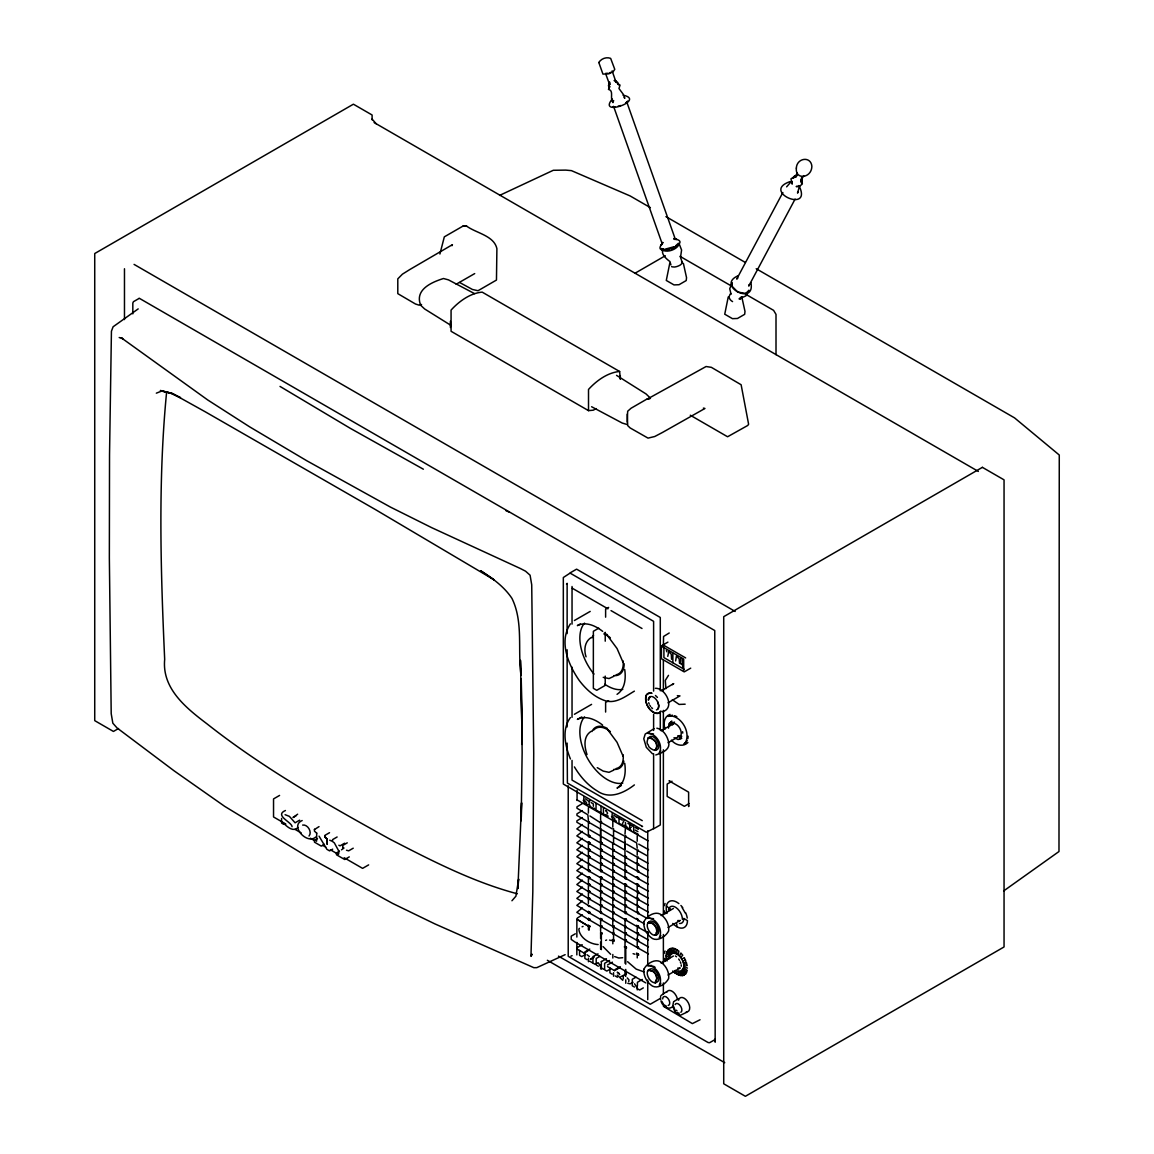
<?xml version="1.0" encoding="UTF-8"?>
<svg xmlns="http://www.w3.org/2000/svg" width="1154" height="1154" viewBox="0 0 1154 1154"><rect width="100%" height="100%" fill="white"/><g stroke="black" fill="none" stroke-linecap="round" stroke-linejoin="round"><path stroke-width="1.5" d="M281.59 818.402L281.59 823.091L283.624 824.259M314.451 840.602L317.494 838.554M314.451 829.553L319.023 826.625M596.329 408.603L593.243 410.189L588.511 410.636L451.07 331.285L451.07 310.094C458.975 301.367 470.284 293.116 482.184 292.135L619.626 371.487L620.304 378.786M567.133 726.948L567.133 649.774M648 840.848L577.072 799.91M576.841 954.906L576.856 942.414M576.856 937.062L576.87 919.204L587.718 925.768M588.425 961.715L588.425 958.152M588.425 929.735L588.425 925.349L589.867 926.172L588.425 925.349M588.425 920.055L588.425 918.396L589.867 919.219L588.425 918.396M588.425 913.102L588.425 911.444L589.867 912.28L588.425 911.444M588.381 903.423L588.425 897.552L589.867 898.375L588.425 897.552M588.381 896.47L588.425 890.599L589.867 891.422L588.425 890.599M588.381 889.532L588.425 883.647L589.867 884.469L588.425 883.647M588.381 882.579L588.425 876.694L589.867 877.53L588.425 876.694M588.425 871.4L588.425 869.741L589.867 870.578L588.425 869.741M588.381 861.721L588.425 855.85L589.867 856.672L588.425 855.85M588.381 854.768L588.425 848.897L589.867 849.719L588.425 848.897M588.381 847.829L588.425 841.944L589.867 842.766L588.425 841.944M588.425 836.65L588.425 834.991L589.867 835.828L588.425 834.991M588.425 829.697L588.425 828.038M589.146 920.474L589.146 918.815M589.146 913.521L589.146 911.862M589.146 906.568L589.146 905.746M589.146 899.615L589.146 897.956L589.867 899.197M589.146 892.662L589.146 891.003M589.146 885.724L589.146 884.065M589.146 878.771L589.146 877.112M589.146 871.818L589.146 870.159M589.146 864.865L588.425 862.788L589.867 864.447M589.146 857.912L589.146 856.254M589.146 850.96L589.146 849.301M589.146 844.021L589.146 842.362M589.146 837.068L589.146 835.409M589.146 823.163L589.146 821.504M605.23 676.114L605.23 685.389L596.748 690.294L593.358 688.332L593.358 631.296L598.767 628.18M596.027 803.501L596.027 810.007L600.614 812.647M600.628 949.208L600.628 942.111M600.628 938.548L600.628 932.389L602.071 933.225L600.628 932.389M600.585 931.321L600.628 925.436L602.071 926.273L600.628 925.436M600.585 924.368L600.628 918.497L602.071 919.32L600.628 918.497M600.585 910.477L600.628 904.592L602.071 905.414L600.628 904.592M600.585 903.524L600.628 897.639L602.071 898.476L600.628 897.639M600.585 896.571L600.628 890.686L602.071 891.523L600.628 890.686M600.585 889.619L600.628 883.733L602.071 884.57L600.628 883.733M600.585 882.666L600.628 876.795L602.071 877.617L600.628 876.795M600.628 869.842L602.071 870.664L600.628 869.842L600.628 871.501L600.628 870.664M600.585 868.774L600.628 862.889L602.071 863.711L600.628 862.889M600.585 861.822L600.628 855.936L602.071 856.773L600.628 855.936M600.585 854.869L600.628 848.983L602.071 849.82L600.628 848.983M600.585 847.916L600.628 828.139L600.628 842.045L602.071 842.867L600.628 842.045M601.003 806.372L601.003 812.878L602.749 813.887M601.349 961.628L606.427 958.7M601.349 932.807L601.349 949.627M601.349 925.854L601.349 927.513M601.349 918.901L601.349 920.56M601.349 906.669L601.349 905.01L602.071 906.251M601.349 898.057L601.349 899.716M601.349 891.104L601.349 892.763M601.349 884.152L601.349 885.81M601.349 877.199L601.349 878.858M601.349 871.919L601.349 870.26L602.071 871.501M601.349 863.307L601.349 864.966M601.349 856.355L601.349 858.013M601.349 849.402L601.349 851.061M601.349 842.449L601.349 844.108M601.349 911.905L601.349 913.607M603.441 807.771L603.441 814.277L608.288 816.166M605.23 641.177L605.23 632.334M605.619 712.061L605.619 702.44L608.634 700.694M605.619 617.174L605.619 609.153L608.634 607.408M612.832 941.101L612.832 940.265M612.832 934.149L612.832 932.49L614.274 933.312M612.832 927.196L612.832 925.537L614.274 926.359L612.832 925.537M612.832 912.468L612.832 920.243L612.832 918.584M612.832 913.29L612.832 911.631L614.274 912.468L613.524 912.165L613.553 913.708L612.832 911.631M612.788 910.564L612.832 904.693L614.274 905.515M612.788 903.611L612.832 897.74L614.274 898.562M612.788 896.672L612.832 890.787L614.274 891.609L612.832 890.787M612.788 889.72L612.832 877.718M612.832 878.54L612.832 876.881L614.274 877.718L613.524 877.415L613.553 878.959L612.832 876.881M612.788 875.814L612.832 869.928L614.274 870.765M612.788 868.861L612.832 862.99L614.274 863.812M612.788 861.908L612.832 856.037L614.274 856.859M612.788 854.97L612.832 849.084L614.274 849.907M613.553 925.955L613.553 941M613.553 905.097L613.553 906.755M613.553 898.144L613.553 899.803M613.553 891.205L613.553 892.864M613.567 884.166L614.274 884.671L612.832 883.834L613.553 885.911M613.553 870.347L613.553 872.006M613.553 863.394L613.553 865.053M613.553 856.441L613.553 858.1M613.553 849.503L613.553 851.162M613.553 918.945L613.553 920.661M620.304 379.19L620.304 375.656M625.035 975.736L625.035 970.413M625.035 963.301L625.035 946.482L626.478 947.319L625.035 946.482M624.992 945.414L625.035 939.529L626.478 940.366L625.035 939.529M624.992 938.462L625.035 932.576L626.478 933.413L625.035 932.576M625.035 925.638L625.035 927.297L625.035 919.507M625.035 920.344L625.035 918.685L626.478 919.507L625.035 918.685M625.035 913.391L625.035 911.732L626.478 912.554L625.035 911.732M624.992 910.665L625.035 904.779L626.478 905.616L625.035 904.779M624.992 903.712L625.035 897.826L626.478 898.663L625.035 897.826M624.992 896.759L625.035 890.874L626.478 891.71L625.035 890.874M624.992 889.806L625.035 883.935L626.478 884.757L625.035 883.935M625.035 878.641L625.035 876.982L626.478 877.805L625.035 876.982M624.992 875.915L625.035 870.029L626.478 870.852L625.035 870.029M624.992 868.962L625.035 863.077L626.478 863.913L625.035 863.077M624.992 862.009L625.035 856.124L626.478 856.96L625.035 856.124M625.756 976.356L625.756 969.403M625.756 964.196L625.756 948.559M625.756 947.722L625.756 946.9M625.756 939.947L625.756 941.606M625.756 932.995L625.756 934.653M625.756 920.748L625.756 919.089L626.478 920.344M625.756 912.15L625.756 913.809M625.756 905.198L625.756 906.856M625.756 898.245L625.756 899.904M625.756 891.292L625.756 892.951M625.756 885.998L625.756 884.339L626.478 885.594M625.756 877.401L625.756 879.059M625.756 870.448L625.756 872.107M625.756 863.495L625.756 865.154M625.756 856.542L625.756 858.201M625.756 837.357L625.756 835.698M625.756 925.984L625.756 927.701M627.199 422.133L627.675 411.242L631.079 408.227L646.586 399.27L650.452 398.303L646.99 399.255L706.075 366.525L711.354 367.333L741.128 384.744L748.614 424.254L747.72 425.48L727.583 436.76L690.294 415.224M637.239 989.887L637.239 986.338M637.239 957.907L637.239 953.521L638.681 954.358L636.518 953.117M637.96 954.776L637.96 953.94M637.96 948.646L637.239 946.583L638.681 947.405L637.974 946.915M637.96 941.707L637.239 939.63L638.681 941.289M637.96 934.754L637.96 933.096L637.196 938.563M637.96 927.802L637.239 925.724L638.681 927.383M637.96 920.849L637.96 919.19M637.96 913.896L637.239 911.819L638.681 912.655L637.974 912.165M637.96 906.943L637.96 905.284M637.96 900.005L637.239 897.927L638.681 899.586M637.96 893.052L637.96 891.393L637.196 896.86M637.96 886.099L637.239 884.022L638.681 885.681M637.96 879.146L637.239 877.069L638.681 878.728M637.96 872.193L637.239 870.13L638.681 870.953L637.974 870.462M637.96 865.24L637.239 863.178L638.681 864.836M637.96 858.302L637.974 856.6M637.96 851.349L637.96 849.69M663.911 647.12L663.911 657.607L684.091 669.248M672.869 662.757L672.869 653.236M683.702 967.542L687.236 970.399L685.649 973.904L682.721 975.592L680.716 970.961C687.467 967.254 681.942 956.882 676.821 953.911L676.821 949.728C669.32 944.318 663.478 954.517 667.012 961.022M680.745 663.709L680.745 657.766M683.687 671.282L683.687 659.049L661.949 646.5M776.007 354.696L776.007 314.393L773.598 310.354L745.513 294.14M327.087 844.339L327.116 839.059L324.981 837.184L324.981 835.626M327.087 843.862L327.087 838.915M715.192 1038.946L715.163 1042.149L714.759 630.531L139.144 298.194M588.381 813.065L588.425 807.612M600.585 820.119L600.628 814.652M612.788 827.158L612.832 821.691M624.992 834.212L625.396 828.529M637.196 841.252L637.239 835.784M588.381 820.018L587.848 814.782L576.942 808.204L576.971 806.834L582.294 803.631M588.381 826.971L588.425 821.085M637.196 862.11L637.239 857.884M637.196 855.157L637.239 850.931M637.196 848.204L636.662 842.954L626.593 837.155M637.196 889.907L637.239 885.681M637.196 869.049L637.239 864.836M637.196 910.751L637.239 906.539M637.196 903.813L637.239 899.586M637.196 931.61L637.239 927.383M637.196 945.501L637.239 941.289M521.175 820.782L522.142 752.35L521.247 679.028M521.319 817.248L521.579 802.766L517.886 888.58L518.665 879.059L515.91 896.196L511.943 900.755M627.228 414.171L627.704 425.581L630.098 427.918L648.029 438.116L654.736 436.515L662.468 432.462L704.935 408.473L703.377 408.098M669.825 725.664L669.955 724.164M660.564 996.638L660.651 999.552M687.885 738.632L688.101 736.209M669.825 957.95L669.955 956.45L666.406 953.593M801.626 181.51L801.482 183.068L801.814 178.682M801.54 178.682L801.424 179.721L803.689 175.653M732.126 283.148L732.155 286.033M791.889 181.337L792.033 183.688M799.607 185.751L797.544 193.107L797.991 191.679M679.533 663.391L679.172 658.761L677.095 656.64M166.58 392.374C157.983 480.973 160.666 570.538 164.676 659.367C161.82 688.736 186.27 708.109 207.143 723.962C263.732 768.651 326.726 804.194 389.648 839.016C430.759 860.177 472.462 881.901 517.338 893.787M682.721 975.592L678.898 975.217L674.758 972.822L675.22 970.37M678.191 954.848L678.898 951.17L676.821 949.728M669.782 263.213L666.291 280.451L674.008 284.908L679.028 284.721L686.212 280.566L686.543 277.667L683.37 263.343M728.232 296.967L724.741 314.205L732.458 318.663L737.478 318.475L744.676 314.321L744.994 311.421L741.834 297.097M671.57 659.266L671.296 654.231L669.219 652.097M615.024 819.181L612.038 815.705L612.269 813.253M439.919 254.024L444.319 236.858L462.768 226.213L466.634 226.126C476.256 233.209 494.056 235.604 496.898 248.658L496.465 280.061L478.016 290.721L472.448 289.481L459.638 282.499M656.438 748.109C657.65 743.998 654.433 738.315 649.933 738.199M664.401 905.63L665.065 903.467M664.401 953.175L665.065 951.011M656.438 980.395C657.665 976.27 654.405 970.615 649.933 970.485M749.22 284.562L748.73 286.077L795.106 199.065M658.198 708.715L658.761 705.584L657.578 701.661M688.895 805.809L688.621 806.559L688.621 792.149L669.017 780.825L669.796 780.955M748.917 290.245L745.917 295.871L739.079 298.929L741.734 296.679L740.406 299.189M451.993 245.687L452.411 244.677L409.843 269.517L402.429 274.162L397.798 278.864L397.798 293.65L415.512 304.021L419.133 305.161L421.556 304.483M626.723 102.244L626.319 103.168L627.718 101.134L625.843 102.894M679.504 956.075L680.889 953.016L682.721 955.209L680.716 957.517M624.429 819.629L621.876 824.922L623.751 826.004M797.212 172.912L795.149 176.951L796.722 175.624M623.232 975.938L623.304 978.953M732.098 282.831L729.732 288.745L731.059 294.227M782.859 192.516L736.699 279.095L737.882 277.999M786.61 186.847L791.442 181.351M648.346 922.681L647.971 923.33C650.467 917.906 656.857 923.416 657.91 927.109M648.346 970.211L647.971 970.875C652.63 964.124 660.91 975.404 658.415 980.842C652.255 987.911 643.773 973.024 648.721 969.793M338.699 853.931L338.8 851.075L334.343 842.882L332.568 841.54L332.568 839.622L337.127 836.982M316.585 841.266L316.701 833.044M570.408 623.838C558.579 641.566 568.359 664.848 579.308 680.572C585.669 688.866 593.589 696.338 603.499 700.103C614.822 704.906 625.151 696.569 634.383 691.131M570.408 717.6C561.479 729.674 565.215 746.119 570.408 758.957M670.359 722.88L671.873 721.12L668.931 723.688L668.541 728.131M656.02 748.758L657.131 746.148L656.395 742.902M672.335 724.943L673.402 723.731L661.141 730.814M660.896 750.908L659.28 752.985C663.42 745.397 656.539 733.468 647.899 733.266L653.539 733.958M685.332 742.859C691.015 732.429 681.567 716.057 669.695 715.768M687.236 740.695L683.918 744.013L684.798 743.508M660.896 935.663L659.28 937.726C663.42 930.138 656.539 918.223 647.899 918.021L653.539 918.699M676.821 953.911L672.941 953.016L670.359 955.166L667.012 951.632M660.896 983.194L659.28 985.271C663.42 977.683 656.539 965.754 647.899 965.552L651.996 965.523M660.881 995.614L666.723 991.546M673.561 1001.816L672.724 1006.173L674.888 1011.51M609.586 86.795L609.139 88.065L608.432 85.439L609.716 84.026M613.639 100.513L612.962 102.591C609.485 98.191 614.231 90.647 608.475 89.392L609.788 86.507M748.946 290.548L745.729 293.275M663.247 248.947C660.146 253.649 666.637 259.188 669.955 261.569L670.907 264.901M678.422 243.234L675.725 245.845M676.432 656.063L675.638 660.925M619.741 974.596L617.26 972.202L618.919 973.168M661.992 244.186L661.069 245.398L662.54 242.427L662.208 243.84L613.582 106.341M682.865 663.795L682.447 659.497M609.644 82.352L609.153 83.247L605.893 74.404M593.372 806.271L593.329 803.905L591.151 802.607M531.215 955.397L532.124 954.257L530.97 956.377L532.816 891.681L533.711 753.475L531.72 584.818L530.09 575.211L525.546 571.187L520.324 568.489L431.582 527.609L390.456 507.096L306.863 460.792L249.61 426.821L207.778 400.005L121.314 337.819L122.814 338.728L119.194 337.516M579.452 928.335L578.846 929.071C579.438 937.74 589.968 944.217 598.147 944.549M566.499 584.068L567.133 583.361L567.133 633.618M610.221 83.896L609.211 85.353L608.634 83.694L609.716 82.222M586.636 802.895L583.722 799.347L583.953 796.895M668.801 651.303L667.762 656.381M793.707 177.384L792.538 178.394L794.5 176.014L797.097 175.624M672.508 684.639L673.72 683.615L661.487 690.683M591.295 637.47C584.645 641.451 583.708 650.048 586.059 656.828M617.044 694.333C625.165 689.097 626.002 678.249 624.718 669.536M591.295 731.247C583.044 736.165 584.371 746.797 587.025 754.572M668.498 675.35L665.281 680.442L665.945 688.693M656.395 748.542L655.847 748.989M681.74 736.324L679.576 737.767C684.365 732.79 677.917 721.639 671.224 723.284L674.571 722.101M656.395 980.828L655.472 981.491L657.131 978.433L655.847 974.106L653.251 971.134L649.63 970.514M660.535 711.729L658.516 713.316C649.89 713.807 643.427 702.267 646.557 694.694L649.89 692.89L651.996 693.294A11.266 6.506 60 0 0 647.394 705.483A11.266 6.506 60 0 0 660.896 710.979M628.728 981.65L628.973 979.861L627.213 977.885M138.191 308.897L113.106 326.77L111.433 331.212L109.529 454.993L109.356 557.887L111.202 713.662L112.832 723.183L117.016 727.914L174.11 770.829L224.727 806.372L306.762 856.311L392.548 903.38L434.784 923.849L533.855 967.687L536.812 967.643L565.157 954.661M675.119 247.663L676.374 246.711M650.178 696.612L648.317 700.189A7.386 4.27 60 0 1 650.64 696.526M654.058 728.722L645.23 734.045L643.773 738.762L646.312 747.316L652.457 753.793M612.298 98.999C596.863 117.607 646.702 100.066 623.102 95.191M663.031 242.6C647.755 259.592 696.41 242.47 673.936 238.748M1003.691 890.917L1058.983 851.522L1059.271 455.022L1014.525 417.863L756.202 268.723M309.027 836.044C312.402 832.149 307.729 824.158 302.651 825.067M292.049 826.726C292.135 822.239 273.859 815.489 285.427 810.512M589.939 800.544C587.314 803.357 590.935 809.041 594.584 808.348M341.497 849.82L343.82 848.176L342.709 847.397L342.709 845.478L347.267 842.838M606.975 814.133C609.24 813.368 604.364 809.618 605.893 810.671M582.366 824.49L576.841 828.918L587.848 835.626M582.366 831.443L576.841 835.871L587.848 842.579M582.366 838.395L576.841 842.824L587.848 849.532M582.366 845.334L576.841 849.777L587.848 856.484M582.366 852.287L576.841 856.715L588.338 863.697L588.381 868.673M582.366 859.24L576.841 863.668L587.848 870.376M582.366 866.192L576.841 870.621L587.848 877.328M582.366 873.145L576.841 877.574L587.848 884.281M582.366 880.098L576.841 884.527L587.848 891.234M582.366 887.037L576.841 891.479L587.848 898.187M582.366 893.989L576.841 898.418L587.848 905.14M582.366 900.942L576.841 905.371L587.848 912.078M582.366 907.895L576.841 912.324L587.848 919.031M577.303 918.094L582.366 914.848M582.28 810.598L576.928 813.887L576.942 815.431L587.848 821.735M582.28 817.537L576.928 820.811L576.87 822.239L588.338 828.947L588.381 833.924M621.386 785.499L617.044 788.11C625.165 782.874 626.002 772.026 624.718 763.313M456.162 284.245L474.712 273.585M138.841 298.583L133.431 301.699L132.825 303.055L132.825 313.859M634.815 273.354L665.295 255.755M118.501 728.52L113.438 731.448L94.729 720.644L94.729 253.534L353.398 104.192L372.107 114.996L372.107 119.843M569.513 573.48L563.325 577.519L563.325 784.042L646.312 832.236L653.193 828.817M574.418 620.506L590.199 611.404M279.585 795.423L273.541 798.914L273.541 816.96L285.831 824.057M297.66 814.19L293.029 817.494L296.03 815.835M299.651 820.162L295.078 822.802L289.394 816.368L285.096 814.695M302.175 820.537C289.365 825.774 307.195 845.002 315.677 837.068M297.977 827.432C293.361 832.669 286.524 826.221 283.855 823.466M669.219 632.998L663.564 636.474L663.377 645.923M329.539 832.698L324.981 835.323L324.981 837.184L326.265 837.948L324.981 837.184M667.906 642.143L661.415 645.879L661.415 658.718L684.221 671.888L690.712 668.152M613.74 676.345L609.038 678.566L603.225 677.34M324.361 844.353L321.317 846.113L314.451 842.146L314.451 840.314M332.655 849.142L329.611 850.902L326.87 849.301L319.052 836.16M344.613 843.213L340.041 845.853L338.858 845.247M574.418 714.283L591.584 704.373M339.507 851.147L336.463 852.907L336.463 854.768L344.7 859.514L349.273 856.888M353.225 848.19L348.667 850.83L346.503 850.253M368.645 864.88L362.601 868.371L344.166 857.739M667.964 702.844L679.966 695.905L677.34 695.674M670.056 714.384C663.911 716.432 663.218 723.832 665.065 729.126M668.858 715.898L667.978 716.403L672.508 715.192M649.63 738.228L650.293 737.983M613.74 770.122L609.038 772.329L603.225 771.103L597.238 767.655M668.022 742.729L680.283 735.661L677.787 735.762M687.914 742.527C682.894 747.475 675.436 745.037 671.44 740.176M634.383 784.908C623.881 793.058 609.442 799.679 597.209 790.952C587.617 785.138 580.13 776.469 574.418 766.905M672.017 781.244L667.171 784.056L667.171 796.404L684.365 806.343L689.226 803.53M631.325 827.216L628.598 828.803L626.29 826.322M575.298 933.802L571.216 936.168L571.216 939.414L574.779 941.909L645.865 982.948M589.766 949.093L584.862 951.92L584.862 958.411L587.054 959.681M584.169 953.132L587.862 950.997M585.439 954.488L581.746 956.608L579.553 955.339L579.553 950.463M666.406 906.049L669.955 908.905L668.541 909.727A9.91 5.712 60 0 1 676.085 907.621A9.91 5.712 60 0 1 682.403 919.32L683.832 918.497L687.438 920.589A15.016 8.669 60 0 1 672.768 923.431M648.721 922.248C644.12 925.234 651.13 937.38 656.02 934.899M661.141 915.555L673.402 908.486M649.63 922.984L652.731 923.287L655.847 926.575M594.065 957.07L590.372 959.19L593.56 957.719M599.878 956.349L596.2 958.469L596.2 964.96L598.392 966.23M597.584 962.926L595.132 964.34L592.94 963.071L592.94 956.594L598.017 953.853M609.514 960.489L604.609 963.33L604.609 969.807L606.802 971.077L610.495 968.956M668.022 927.484L680.283 920.402M607.494 964.989L612.413 962.162M615.226 969.461L620.304 966.72M614.534 970.658L619.453 967.831M626.391 973.832L620.737 976.717M635.969 977.178L632.277 979.299L632.277 985.79L634.484 987.059M661.141 963.1L673.402 956.017M633.027 982.285L630.214 983.814L627.776 983.309M642.345 979.443L637.426 982.285L637.426 985.949M681.783 959.133L684.336 957.661L687.236 965.609L683.702 964.383M643.312 987.896L639.633 990.031L637.801 988.978L634.484 983.756M668.022 975.029L680.283 967.946M659.742 998.773L650.236 1004.254L568.215 956.305L568.215 785.787M674.253 1001.239L678.869 998.556M673.085 1006.129C668.584 1011.135 662.266 1005.971 660.982 1001.023M686.789 1012.26L680.341 1015.289L675.71 1012.491M700.045 1019.761L692.371 1023.612L663.377 1006.288M715.033 1039.581L709.623 1042.697L708.138 1042.552L558.464 956.132M795.452 176.475L794.039 177.658L796.375 175.278M580.318 623.982L577.375 625.612C585.972 621.198 595.767 625.901 602.676 631.368M581.804 716.937L577.375 719.389C585.972 714.975 595.767 719.678 602.676 725.145M641.812 826.538L642.547 826.466L567.407 783.076L567.133 743.104M674.311 246.667L664.56 249.322M609.427 72.918L610.639 72.341M499.581 195.415L553.285 170.287L565.777 170.114L571.446 170.633L630.142 195.949L650.38 207.633M582.078 926.821L583.058 926.388M605.634 940.423L606.615 939.991M622.684 957.705L618.76 958.036L614.635 956.565M329.727 840.199L331.587 841.006M662.18 711.773C675.739 708.643 665.815 687.77 655.371 688.303M588.107 804.785L584.717 803.415L583.217 800.256M616.438 821.143L613.048 819.758L611.533 816.614M671.527 249.408L673.345 248.673M570.913 956.161L572.096 955.685M156.324 393.168L161.647 391.091L172.364 393.514L180.529 397.683L169.725 392.807L160.363 390.514L172.364 393.514L205.34 411.848L375.295 509.505L494.301 579.943L480.627 570.74C492.426 578.197 504.096 586.607 511.943 598.363C523.555 622.121 517.497 649.875 521.031 675.234M685.159 704.185L679.129 704.43L672.32 699.728M655.602 750.215C655.746 751.24 648.144 748.499 648.086 744.662C645.086 742.902 649.904 734.997 647.971 738.574C653.452 729.833 665.007 749.855 654.707 750.259L655.458 750.259M655.602 982.516L656.381 982.227L655.241 982.718M585.453 798.799L588.583 801.136M613.784 815.157L616.9 817.479M617.895 106.327L620.636 105.519M737.954 275.849C715.639 285.471 755.408 306.675 750.951 282.773M794.918 176.302L790.952 178.87L792.207 183.991M682.649 960.864L685.649 960.272M667.647 250.303L669.421 250.029M608.1 73.322L605.706 73.337M790.043 181.625C760.356 191.651 813.368 214.24 798.914 185.549M745.282 293.404L737.694 291.991L732.285 286.48M797.688 186.429L796.188 186.53L799.448 186.371L802.347 183.976L801.9 180.082M794.962 176.995L796.274 176.937M679.504 738.719L681.783 738.286L678.09 739.541L674.037 737.666M655.775 754.961C661.271 753.115 670.561 749.985 668.656 742.267C667.445 736.137 663.348 729.53 656.857 728.174M679.547 920.676L677.787 920.503M649.933 922.94C654.231 923.012 657.088 928.104 656.684 932.057C654.332 936.832 659.035 929.561 656.395 927.657M679.547 968.22L677.787 968.047M679.158 1013.183L677.196 1012.736M466.634 226.126L462.768 226.213M619.626 371.487C607.725 372.468 596.402 380.719 588.511 389.446L588.511 410.636M655.458 935.014L654.707 935.014C659.28 935.851 659.554 929.864 657.881 927.051M654.707 982.544L655.458 982.544M674.124 239.311L676.677 239.498L674.138 238.315L675.321 239.224L626.68 101.711M614.144 80.564L615.688 81.213L612.125 70.856M683.298 962.638L686.63 962.97M614.606 80.52L616.178 80.895L616.972 82.886M616.106 81.92L617.722 82.381L618.703 84.862L617.779 84.04M643.918 971.841L636.171 969.115L627.574 961.7M651.058 737.954L655.847 741.82M666.392 1006.201L663.694 1004.629L661.776 1001.326M615.702 82.15L616.611 82.381M663.305 249.206L661.588 248.485M609.557 940.092L611.389 940.625M633.099 953.68L634.931 954.214M618.198 83.925L620.03 85.107L618.962 88.526L623.218 94.21L624.804 98.335L624.227 97.556M627.228 424.542L622.251 423.056L591.598 406.742M612.875 106.615L615.154 107.308L614.058 106.961M666.406 958.368L668.772 959.19M666.954 651.851L666.363 650.567M674.628 715.668L676.821 716.692M505.769 510.544L508.856 511.987M613.553 837.256L624.949 843.127M613.553 830.303L624.833 836.203L624.992 841.165M474.496 293.592L448.444 279.859L443.482 278.518C431.683 282.167 414.257 289.741 420.748 305.334L424.614 308.955L451.214 325.543M423.374 469.216L350.268 428.307L280.018 386.417M638.753 851.104L647.264 855.835M638.753 844.151L648.606 849.69M638.797 865.053L648.433 870.477M638.797 872.006L648.433 877.429M638.797 878.959L648.433 884.382M638.797 885.911L648.433 891.335M638.797 892.864L648.433 898.288M638.797 899.803L648.433 905.226M638.797 906.755L648.433 912.179M638.797 913.708L647.048 918.353M638.797 920.661L644.307 923.763M638.797 927.614L648.433 933.038M638.797 934.552L648.433 939.991M638.797 941.505L648.433 946.929M638.797 948.458L648.433 953.882M638.753 858.057L647.913 863.235M603.441 814.277L606.11 815.806M589.997 829.928L600.542 835.986M589.997 906.38L602.071 913.203M602.186 913.42L612.745 919.493L612.788 924.469M614.39 920.474L626.478 927.297M665.93 216.62L745.296 262.434M679.98 256.318L731.463 286.033M374.112 122.555L978.361 471.423M134.066 264.396L735.199 611.461M572.312 588.251L607.942 608.822M611.029 610.61L641.999 628.483M663.911 645.374L685.635 657.924M681.206 664.026L682.36 664.69L683.283 668.83M642.259 820.638L572.038 780.104L572.038 760.385M617.188 817.176L622.338 820.148M627.906 823.365L633.041 826.322M635.205 827.519L638.335 829.322M625.309 822.398L625.771 824.403M635.205 830.072L637.902 831.63M623.968 824.98L626.319 826.351M620.751 824.273L619.006 823.264L619.006 818.215M631.469 830.462L629.709 829.452L629.709 824.403M638.335 834.429L633.676 831.745L633.676 824.98M589.939 815.979L600.628 822.845L600.614 821.533L600.585 827.072M602.186 823.076L612.255 828.875M589.939 822.932L600.542 829.034M626.593 844.108L636.662 849.907M614.447 844.007L624.949 850.08L624.992 855.056M626.593 851.061L636.662 856.859M636.518 862.759L638.681 864L637.974 863.509M588.425 835.828L589.867 836.65M600.628 842.867L602.071 843.689M612.832 849.907L614.274 850.743M625.035 856.96L626.478 857.783M589.997 836.881L600.051 842.68M602.186 843.92L612.255 849.719M614.39 850.96L624.458 856.773M626.593 858.013L636.662 863.812M588.425 842.766L589.867 843.603M600.628 849.82L602.071 850.642M612.832 856.859L614.274 857.696M625.035 863.913L626.478 864.735M637.239 870.953L638.681 871.789M589.997 843.819L600.051 849.632M602.186 850.873L612.255 856.672M614.39 857.912L624.458 863.711M626.593 864.966L636.662 870.765M636.518 876.665L638.681 877.905L637.974 877.415M588.425 849.719L589.867 850.556M600.628 856.773L602.071 857.595M612.832 863.812L614.274 864.649M625.035 870.852L626.478 871.688M589.997 850.772L600.051 856.571M602.186 857.826L612.255 863.625M614.39 864.865L624.458 870.664M626.593 871.905L636.662 877.718M636.518 883.603L638.681 884.858L637.974 884.368M588.425 856.672L589.867 857.509M600.628 863.711L602.071 864.548M612.832 870.765L614.274 871.587M625.035 877.805L626.478 878.641M589.997 857.725L600.051 863.524M602.186 864.764L612.255 870.578M614.39 871.818L624.458 877.617M626.593 878.858L636.662 884.656M638.681 892.633L637.239 891.811L637.239 892.633M589.997 864.678L600.051 870.477M602.186 871.717L612.255 877.516M614.39 878.771L624.458 884.57M626.593 885.81L636.662 891.609M636.518 897.509L638.681 898.75L637.974 898.259M588.425 870.578L589.867 871.4M600.628 877.617L602.071 878.454M612.832 884.671L614.274 885.493M625.035 891.71L626.478 892.532M589.997 871.631L600.051 877.429M602.186 878.67L612.255 884.469M614.39 885.724L624.458 891.523M626.593 892.763L636.662 898.562M636.518 904.462L638.681 906.539M588.425 877.53L589.867 878.353M600.628 884.57L602.071 885.392M612.832 891.609L614.274 892.446M625.035 898.663L626.478 899.485M589.997 878.583L600.051 884.382M602.186 885.623L612.255 891.422M614.39 892.662L624.458 898.461M626.593 899.716L636.662 905.515M588.425 884.469L589.867 885.306M600.628 891.523L602.071 892.345M612.832 898.562L614.274 899.399M625.035 905.616L626.478 906.438M637.239 912.655L638.681 913.478M589.997 885.522L600.051 891.321M602.186 892.576L612.255 898.375M614.39 899.615L624.458 905.414M626.593 906.669L636.662 912.468M636.518 918.368L638.681 920.43M588.425 891.422L589.867 892.258M600.628 898.476L602.071 899.298M612.832 905.515L614.274 906.337M625.035 912.554L626.478 913.391M589.997 892.475L600.051 898.274M602.186 899.529L612.255 905.327M614.39 906.568L624.458 912.367M626.593 913.607L636.662 919.421M636.518 925.306L638.681 926.561L637.974 926.071M589.997 899.428L600.051 905.226M602.186 906.467L612.255 912.28M614.39 913.521L624.458 919.32M626.593 920.56L636.662 926.359M589.867 906.15L588.425 905.327L588.425 906.15M612.832 919.421L614.274 920.243M638.681 934.336L637.239 933.499L637.239 934.336M626.593 927.513L636.662 933.312M666.204 955.858L668.613 957.257M683.832 966.042L687.438 968.119M636.518 939.212L638.681 940.452L637.974 939.962M588.425 912.28L589.867 913.102M600.628 919.32L602.071 920.156M612.832 926.359L614.274 927.196M625.035 933.413L626.478 934.235M589.997 913.333L600.051 919.132M602.186 920.373L612.255 926.172M614.39 927.412L624.458 933.225M626.593 934.466L636.662 940.265M588.425 919.219L589.867 920.055M600.628 926.273L602.071 927.095M612.832 933.312L614.274 934.149M625.035 940.366L626.478 941.188M637.239 947.405L638.681 948.242M589.997 920.272L600.051 926.085M602.186 927.326L612.255 933.124M614.39 934.365L624.458 940.164M626.593 941.419L636.662 947.218M614.274 940.265L612.832 939.443L612.832 943.813M589.867 927.008L576.87 919.204M600.628 933.225L602.071 934.048M612.125 939.846L614.274 941.101M624.314 946.9L626.478 948.141M637.239 954.358L638.681 955.18M582.207 944.722L577.13 947.65M577.13 949.064L584.011 953.031M587.054 954.762L589.348 956.478M607.494 966.59L614.375 970.572M617.26 975.101L622.771 980.294M589.708 961.21L592.406 962.768M603.542 969.201L601.724 968.148L598.392 962.926M612.11 974.149L609.918 972.88L609.918 967.99M615.226 975.938L617.419 977.207M547.357 960.287L724.726 1062.69M295.035 829.365L301.18 832.914M310.397 838.237L314.999 840.891M322.673 845.319L325.745 847.094M330.347 849.762L338.035 854.191M602.143 829.971L612.63 836.116M602.143 836.924L612.63 843.055L612.788 848.017M616.539 375.367L646.081 393.961L649.947 397.726M675.407 955.988L676.561 956.781M653.539 966.244L655.097 967.312M610.625 954.257L603.066 946.583M672.768 970.976L674.758 972.822M655.458 695.501L657.434 697.391M683.298 968.826L686.63 972.346M372.107 119.078L376.132 123.723M607.942 636.243L617.044 648.519L623.131 662.54M607.942 730.02L617.044 742.296L623.131 756.317M667.993 950.088L671.008 954.142M682.649 969.85L685.649 973.904M679.461 244.547L681.581 250.029L680.499 257.414L682.259 262.347M661.862 249.783C667.026 253.245 677.441 249.538 679.317 243.638M682.216 907.751L685.332 913.131M678.682 959.032L679.576 960.402M675.234 1010.918L673.662 1006.62M669.32 948.992L671.873 953.42M681.783 970.572L684.336 975M670.921 948.4L672.941 953.016M801.626 177.644L801.092 181.726L801.424 179.649M658.415 976.024L657.91 974.654M680.312 961.859L680.86 963.359M672.768 948.328L674.152 952.973M679.504 971.004L680.889 975.664M664.401 910.939L665.065 913.881M664.401 958.484L665.065 961.426M674.758 948.776L675.465 953.276M678.191 970.716L678.898 975.217M316.686 833.174L314.451 831.111L314.451 829.25M682.62 731.723L682.735 733.122M681.206 964.831L681.307 966.23M521.204 678.826L522.185 744.431M521.031 673.922L520.454 660.319L522.185 742.815M624.949 926.532L624.992 931.509M676.821 923.936L676.821 926.72M676.821 971.466L676.821 974.25M663.377 660.247L663.377 690.698M663.377 710.402L663.377 730.093M663.377 749.797L663.377 914.761M663.377 934.509L663.377 963.215M663.377 982.963L663.377 993.724M660.29 690.813L660.29 617.477L576.596 569.153L569.917 573.004L653.611 621.328L653.611 691.087M660.29 712.278L660.29 730.165M660.29 751.629L660.29 824.966L653.611 828.817L653.611 753.692M653.611 714.34L653.611 730.439M647.74 830.88L647.74 918.44M647.74 931.754L647.74 965.725M647.74 980.034L647.74 999.696M625.756 979.818L625.756 983.295M625.035 884.757L625.035 885.594M613.553 828.644L613.553 844.209M613.553 972.707L613.553 976.226M612.832 954.473L612.832 958.036M601.349 961.441L601.349 965.119M601.349 965.609L601.349 969.172M600.628 905.414L600.628 906.251M600.628 965.206L600.628 968.754M589.146 925.768L589.146 930.138M588.425 898.375L588.425 899.197M577.072 790.375L577.072 800.487M572.038 586.492L572.038 624.141M572.038 667.156L572.038 717.355M450.392 321.317L450.392 327.462M124.473 268.752L124.473 319.571M623.852 761.077A23.657 13.66 60 0 1 613.841 769.386M591.988 731.521A23.657 13.66 60 0 1 607.437 728.52M622.771 783.177A39.02 22.532 60 0 1 587.934 759.101A39.02 22.532 60 0 1 584.501 716.908M593.863 729.963A22.719 13.112 60 0 1 610.351 731.593M623.146 754.745A22.719 13.112 60 0 1 616.135 768.535M622.771 689.4A39.02 22.532 60 0 1 604.739 684.207M593.964 674.08A39.02 22.532 60 0 1 584.501 623.131M624.17 663.723A23.657 13.66 60 0 1 613.841 675.609M591.988 637.758A23.657 13.66 60 0 1 593.531 635.306M604.177 633.243A23.657 13.66 60 0 1 607.437 634.758M604.076 634.195A22.719 13.112 60 0 1 610.351 637.816M623.146 660.968A22.719 13.112 60 0 1 616.135 674.773M652.529 708.542A7.386 4.27 60 0 1 651.548 707.633M650.64 706.551A7.386 4.27 60 0 1 649.846 705.339M649.197 704.055A7.386 4.27 60 0 1 648.721 702.728M651.548 696.482A7.386 4.27 60 0 1 658.155 703.031A7.386 4.27 60 0 1 656.453 709.898M667.012 913.478A15.016 8.669 60 0 1 668.613 901.938A15.016 8.669 60 0 1 678.898 903.625M680.889 905.472A15.016 8.669 60 0 1 682.721 907.664M685.649 912.742A15.016 8.669 60 0 1 687.236 918.079M683.832 918.497A9.91 5.712 60 0 1 679.504 923.474M669.825 910.405A9.91 5.712 60 0 1 669.955 908.905M666.824 992.18A7.905 4.573 60 0 1 672.537 991.531A7.905 4.573 60 0 1 677.47 999.537M662.713 998.946A4.948 2.856 60 0 1 666.219 996.926M666.897 997.402A4.948 2.856 60 0 1 669.652 1002.162A4.948 2.856 60 0 1 668.166 1005.451M679.49 998.383A7.905 4.573 60 0 1 688.462 1003.057A7.905 4.573 60 0 1 686.284 1011.856M678.653 1000.229A7.905 4.573 60 0 1 678.97 999.205M677.037 1010.947A4.948 2.856 60 0 1 676.432 1010.226M675.133 1004.571A4.948 2.856 60 0 1 680.312 1005.74A4.948 2.856 60 0 1 680.846 1012.274M732.574 301.598A5.77 4.385 28.1 0 1 729.14 296.693L730.049 294.299A5.77 4.385 28.1 0 1 730.727 293.722M681.567 261.713A5.77 2.164 -19.5 0 1 682.115 263.285L680.427 264.901A5.77 2.164 -19.5 0 1 674.369 267.036L672.046 266.834A5.77 2.164 -19.5 0 1 671.599 266.56M600.628 912.367L600.628 913.203L600.628 911.545L600.628 912.367M625.035 843.891L625.035 849.171L625.035 842.232L625.035 843.891M601.364 821.417L601.349 823.264L601.364 821.417M598.825 62.504L602.936 74.101L608.85 73.813L613.163 71.678L614.779 69.341L610.654 58.378C606.398 56.705 601.162 58.623 598.825 62.504M643.932 921.657C643.167 928.278 646.961 935 652.457 938.548C658.256 941.592 666.19 936.053 668.656 930.917C669.435 924.325 665.642 917.618 660.175 914.083C654.39 911.083 646.399 916.507 643.932 921.657M643.932 969.187C643.167 975.808 646.961 982.53 652.457 986.093C658.256 989.122 666.19 983.583 668.656 978.462C669.435 971.856 665.642 965.162 660.175 961.614C654.39 958.613 646.399 964.037 643.932 969.187M796.347 168.109C795.092 180.37 811.767 178.322 811.868 166.205C810.844 155.819 796.722 157.91 796.347 168.109M982.386 467.341L723.717 616.683L723.717 1083.794L745.383 1096.3L1004.052 946.958L1004.052 479.848L982.386 467.341M339.189 845.363L339.189 845.363M637.974 891.306L637.239 890.975L638.681 891.811L637.974 891.306M637.974 933.009L637.239 932.677L638.681 933.499L637.974 933.009M343.531 847.873L342.709 847.397L343.488 847.844"/></g></svg>
